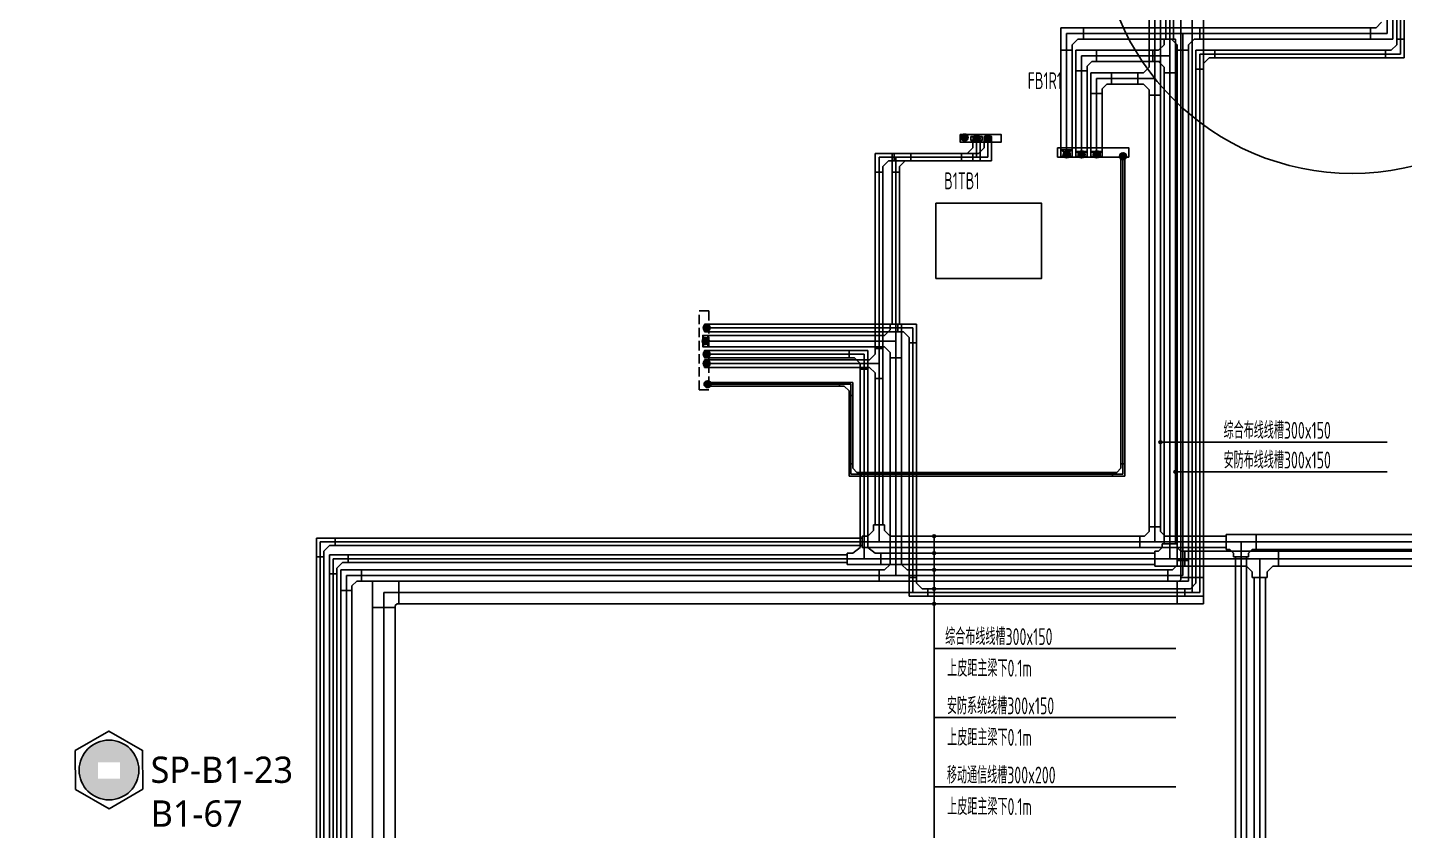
# Model space of a CAD drawing. Extents: x 0 to 3879896, y -114000 to 391286.
# Drawn here: x 2166973 to 2203680, y 279859 to 301257 of the extents above; entities that cross this region are included whole.
import ezdxf

# ---------------------------------------------------------------- set-up
doc = ezdxf.new("R2010")
doc.units = 0
doc.header["$LTSCALE"] = 1000
doc.header["$MEASUREMENT"] = 0
doc.linetypes.add('CONTINOUS', pattern=[0])
doc.linetypes.add('DASH', pattern=[0.35, 0.25, -0.1])
for name, color, linetype in [('20170912广田意见修改', 1, 'CONTINUOUS'), ('AP', 7, 'CONTINUOUS'), ('Arc_家具布置', 8, 'CONTINUOUS'), ('CABLETRAY_DOTE', 5, 'CONTINUOUS'), ('CABLETRAY_WEAK', 6, 'CONTINUOUS'), ('T-C-CHANNELS', 30, 'CONTINUOUS'), ('T-I-CHANNELS', 2, 'CONTINUOUS'), ('T-METER DATA', 150, 'C_LINE'), ('T-P-G RDJ', 1, 'CONTINOUS'), ('T-SYSTEM', 4, 'CONTINUOUS'), ('T-TEXT', 7, 'CONTINUOUS'), ('T-TEXT-RD', 3, 'CONTINUOUS'), ('T-光企', 120, 'CONTINUOUS'), ('T-电源线槽', 1, 'CONTINUOUS'), ('T-铁塔', 3, 'CONTINUOUS'), ('WALL', 2, 'CONTINUOUS')]:
    doc.layers.add(name, color=color, linetype=linetype)
doc.styles.add('GBSTYLE', font='gbxwxt.shx', dxfattribs={"width": 0.6, "bigfont": 'gbhzfs.shx'})
doc.styles.get("Standard").update_dxf_attribs({"font": 'GBENOR', "bigfont": 'GBCBIG'})
doc.linetypes.add('C_LINE', pattern='A,25.7,-2.08,["C",Standard,S=2.54,R=0,X=-0.54,Y=-1.27],-2.35', length=30.13)

# ---------------------------------------------------------------- blocks, each defined once
blk = doc.blocks.new('A$C5670352E')
at = {"layer": 'T-TEXT-RD', "color": 3, "style": 'GBSTYLE', "width": 0.7}
for s, p in [('FB1R1', (76866, 51713, 0)), ('B1TB1', (74640, 49044, 0))]:
    blk.add_text(s, height=450, dxfattribs=at).set_placement(p)
blk = doc.blocks.new('A$C53DD775B')
at = {"layer": 'T-SYSTEM', "elevation": 0}
for points in [[(74310, 49678, 0, 0, 0), (74808, 50177, 150, 0, 0), (75047, 50416, 0, 0, 0)], [(74635, 49653, 0, 0, 0), (75133, 50152, 150, 0, 0), (75372, 50391, 0, 0, 0)], [(74935, 49653, 0, 0, 0), (75433, 50152, 150, 0, 0), (75672, 50391, 0, 0, 0)], [(73572, 48940, 0, 0, 0), (74071, 49439, 150, 0, 0), (74310, 49678, 0, 0, 0)], [(73897, 48915, 0, 0, 0), (74396, 49414, 150, 0, 0), (74635, 49653, 0, 0, 0)], [(74197, 48915, 0, 0, 0), (74696, 49414, 150, 0, 0), (74935, 49653, 0, 0, 0)], [(77035, 49228, 0, 0, 0), (76536, 48729, 150, 0, 0), (76297, 48490, 0, 0, 0)], [(77435, 49228, 0, 0, 0), (76936, 48729, 150, 0, 0), (76697, 48490, 0, 0, 0)], [(77835, 49228, 0, 0, 0), (77336, 48729, 150, 0, 0), (77097, 48490, 0, 0, 0)], [(77797, 48440, 0, 0, 0), (78296, 48939, 150, 0, 0), (78535, 49178, 0, 0, 0)], [(77797, 48440, 0, 0, 0), (78296, 48939, 150, 0, 0), (78535, 49178, 0, 0, 0)], [(67435, 44603, 0, 0, 0), (67933, 45102, 150, 0, 0), (68172, 45341, 0, 0, 0)], [(67435, 44603, 0, 0, 0), (67933, 45102, 150, 0, 0), (68172, 45341, 0, 0, 0)], [(67410, 44253, 0, 0, 0), (67908, 44752, 150, 0, 0), (68147, 44991, 0, 0, 0)], [(67410, 44253, 0, 0, 0), (67908, 44752, 150, 0, 0), (68147, 44991, 0, 0, 0)], [(67435, 43903, 0, 0, 0), (67933, 44402, 150, 0, 0), (68172, 44641, 0, 0, 0)], [(67435, 43903, 0, 0, 0), (67933, 44402, 150, 0, 0), (68172, 44641, 0, 0, 0)], [(67435, 43653, 0, 0, 0), (67933, 44152, 150, 0, 0), (68172, 44391, 0, 0, 0)], [(67435, 43653, 0, 0, 0), (67933, 44152, 150, 0, 0), (68172, 44391, 0, 0, 0)], [(67460, 43103, 0, 0, 0), (67958, 43602, 150, 0, 0), (68197, 43841, 0, 0, 0)], [(67460, 43103, 0, 0, 0), (67958, 43602, 150, 0, 0), (68197, 43841, 0, 0, 0)]]:
    blk.add_lwpolyline(points, format="xyseb", dxfattribs=at)
at = {"layer": 'T-SYSTEM', "const_width": 90, "elevation": 0}
for points in [[(74265, 49678, 1), (74355, 49678, 1)], [(74265, 49678, 1), (74355, 49678, 1)], [(74265, 49678, 1), (74355, 49678, 1)], [(74590, 49653, 1), (74680, 49653, 1)], [(74590, 49653, 1), (74680, 49653, 1)], [(74590, 49653, 1), (74680, 49653, 1)], [(74890, 49653, 1), (74980, 49653, 1)], [(74890, 49653, 1), (74980, 49653, 1)], [(74890, 49653, 1), (74980, 49653, 1)], [(76990, 49228, 1), (77080, 49228, 1)], [(76990, 49228, 1), (77080, 49228, 1)], [(76990, 49228, 1), (77080, 49228, 1)], [(76990, 49228, 1), (77080, 49228, 1)], [(76990, 49228, 1), (77080, 49228, 1)], [(77384, 49226, 1), (77474, 49226, 1)], [(77384, 49226, 1), (77474, 49226, 1)], [(77384, 49226, 1), (77474, 49226, 1)], [(77384, 49226, 1), (77474, 49226, 1)], [(77384, 49226, 1), (77474, 49226, 1)], [(77790, 49228, 1), (77880, 49228, 1)], [(77790, 49228, 1), (77880, 49228, 1)], [(77790, 49228, 1), (77880, 49228, 1)], [(77790, 49228, 1), (77880, 49228, 1)], [(77790, 49228, 1), (77880, 49228, 1)], [(78490, 49178, 1), (78580, 49178, 1)], [(78490, 49178, 1), (78580, 49178, 1)], [(78490, 49178, 1), (78580, 49178, 1)], [(78490, 49178, 1), (78580, 49178, 1)], [(78490, 49178, 1), (78580, 49178, 1)], [(67390, 44603, 1), (67480, 44603, 1)], [(67390, 44603, 1), (67480, 44603, 1)], [(67390, 44603, 1), (67480, 44603, 1)], [(67390, 44603, 1), (67480, 44603, 1)], [(67390, 44603, 1), (67480, 44603, 1)], [(67365, 44253, 1), (67455, 44253, 1)], [(67365, 44253, 1), (67455, 44253, 1)], [(67365, 44253, 1), (67455, 44253, 1)], [(67365, 44253, 1), (67455, 44253, 1)], [(67365, 44253, 1), (67455, 44253, 1)], [(67390, 43903, 1), (67480, 43903, 1)], [(67390, 43903, 1), (67480, 43903, 1)], [(67390, 43903, 1), (67480, 43903, 1)], [(67390, 43903, 1), (67480, 43903, 1)], [(67390, 43903, 1), (67480, 43903, 1)], [(67390, 43653, 1), (67480, 43653, 1)], [(67390, 43653, 1), (67480, 43653, 1)], [(67390, 43653, 1), (67480, 43653, 1)], [(67390, 43653, 1), (67480, 43653, 1)], [(67390, 43653, 1), (67480, 43653, 1)], [(67415, 43103, 1), (67505, 43103, 1)], [(67415, 43103, 1), (67505, 43103, 1)], [(67415, 43103, 1), (67505, 43103, 1)], [(67415, 43103, 1), (67505, 43103, 1)], [(67415, 43103, 1), (67505, 43103, 1)]]:
    blk.add_lwpolyline(points, format="xyb", close=True, dxfattribs=at)
at = {"layer": 'T-SYSTEM'}
for centre in [(74310, 49678, 0), (74310, 49678, 0), (74310, 49678, 0), (74635, 49653, 0), (74635, 49653, 0), (74635, 49653, 0), (74935, 49653, 0), (74935, 49653, 0), (74935, 49653, 0), (77035, 49228, 0), (77035, 49228, 0), (77035, 49228, 0), (77035, 49228, 0), (77035, 49228, 0), (77429, 49226, 0), (77429, 49226, 0), (77429, 49226, 0), (77429, 49226, 0), (77429, 49226, 0), (77835, 49228, 0), (77835, 49228, 0), (77835, 49228, 0), (77835, 49228, 0), (77835, 49228, 0), (78535, 49178, 0), (78535, 49178, 0), (78535, 49178, 0), (78535, 49178, 0), (78535, 49178, 0), (67435, 44603, 0), (67435, 44603, 0), (67435, 44603, 0), (67435, 44603, 0), (67435, 44603, 0), (67410, 44253, 0), (67410, 44253, 0), (67410, 44253, 0), (67410, 44253, 0), (67410, 44253, 0), (67435, 43903, 0), (67435, 43903, 0), (67435, 43903, 0), (67435, 43903, 0), (67435, 43903, 0), (67435, 43653, 0), (67435, 43653, 0), (67435, 43653, 0), (67435, 43653, 0), (67435, 43653, 0), (67460, 43103, 0), (67460, 43103, 0), (67460, 43103, 0), (67460, 43103, 0), (67460, 43103, 0)]:
    blk.add_circle(centre, 90, dxfattribs=at)
blk = doc.blocks.new('A$C0C473B77')
at = {"layer": 'T-P-G RDJ', "elevation": 0}
for points in [[(74185, 49753), (75285, 49753), (75285, 49553), (74185, 49553)], [(74185, 49753), (75285, 49753), (75285, 49553), (74185, 49553)], [(76785, 49403), (78685, 49403), (78685, 49153), (76785, 49153)]]:
    blk.add_lwpolyline(points, close=True, dxfattribs=at)
at = {"layer": 'T-P-G RDJ', "linetype": 'DASH', "elevation": 0}
blk.add_lwpolyline([(67485, 42953), (67235, 42953), (67235, 45053), (67485, 45053)], close=True, dxfattribs=at)
blk = doc.blocks.new('A$C7B3708B5')
at = {"layer": 'T-TEXT', "linetype": 'ByBlock'}
h = blk.add_hatch(color=256, dxfattribs=at)
edge = h.paths.add_edge_path()
edge.add_arc((67644, 21688), 37.5, 0, 360)
h = blk.add_hatch(color=256, dxfattribs=at)
edge = h.paths.add_edge_path()
edge.add_arc((68044, 20896), 37.5, 0, 360)
h = blk.add_hatch(color=256, dxfattribs=at)
edge = h.paths.add_edge_path()
edge.add_arc((61613, 19180), 37.5, 0, 360)
h = blk.add_hatch(color=256, dxfattribs=at)
edge = h.paths.add_edge_path()
edge.add_arc((61613, 18730), 37.5, 0, 360)
h = blk.add_hatch(color=256, dxfattribs=at)
edge = h.paths.add_edge_path()
edge.add_arc((61613, 18280), 37.5, 0, 360)
h = blk.add_hatch(color=256, dxfattribs=at)
edge = h.paths.add_edge_path()
edge.add_arc((61613, 17780), 37.5, 0, 360)
h = blk.add_hatch(color=256, dxfattribs=at)
edge = h.paths.add_edge_path()
edge.add_arc((61613, 17380), 37.5, 0, 360)
at = {"layer": 'CABLETRAY_DOTE'}
for p, q in [((67494, 31830), (67494, 35228)), ((67894, 32430), (67894, 34578)), ((68494, 18080), (68494, 33880)), ((65544, 31580), (65544, 31980)), ((65544, 31980), (65944, 31980)), ((65944, 31980), (67444, 31980)), ((65544, 29430), (65544, 31580)), ((67494, 30930), (67494, 31830)), ((65944, 30980), (65944, 31380)), ((65944, 31380), (66344, 31380)), ((66344, 31380), (67044, 31380)), ((67494, 31380), (67044, 31380)), ((67894, 18980), (67894, 31530)), ((65944, 30980), (65944, 29430)), ((67494, 19430), (67494, 30930)), ((63044, 29680), (63044, 29730)), ((63044, 29680), (63044, 29280)), ((60544, 29280), (60144, 29280)), ((60144, 29280), (60144, 28880)), ((60544, 29280), (62644, 29280)), ((63044, 29280), (62644, 29280)), ((66644, 29280), (66644, 21105)), ((60144, 24180), (60144, 28880)), ((59344, 24030), (55594, 24030)), ((59344, 24030), (59744, 24030)), ((59744, 24030), (59744, 23630)), ((60144, 23380), (60144, 24180)), ((59744, 23780), (55594, 23780)), ((60144, 23780), (59744, 23780)), ((59744, 23630), (59744, 19030)), ((55594, 23230), (59094, 23230)), ((59094, 23230), (59394, 23230)), ((59394, 23230), (59394, 22930)), ((60144, 23380), (60144, 19480)), ((59394, 22930), (59394, 21105)), ((59394, 21105), (59394, 20830)), ((66644, 20830), (66644, 21105)), ((59394, 20830), (59669, 20830)), ((66369, 20830), (59669, 20830)), ((66369, 20830), (66644, 20830)), ((60144, 19030), (60144, 19480)), ((67494, 19030), (67494, 19430)), ((45644, 19030), (45244, 19030)), ((45244, 19030), (45244, 18630)), ((45644, 19030), (59694, 19030)), ((60594, 19030), (59694, 19030)), ((59744, 18580), (59744, 19030)), ((60594, 19030), (67094, 19030)), ((67094, 19030), (67894, 19030)), ((67894, 19030), (69395, 19030)), ((67894, 18580), (67894, 18980)), ((70195, 19030), (69395, 19030)), ((69795, 19030), (69795, 18630)), ((70195, 19030), (82394, 19030)), ((45244, 18630), (45244, 1200)), ((45994, 18580), (45594, 18580)), ((45594, 18580), (45594, 18180)), ((45994, 18580), (59294, 18580)), ((59294, 18580), (60194, 18580)), ((60194, 18580), (67494, 18580)), ((67494, 18580), (68294, 18580)), ((68294, 18580), (69795, 18580)), ((69795, 18630), (69795, -849)), ((69795, 18580), (70795, 18580)), ((70295, 18580), (70295, 18080)), ((70795, 18580), (82894, 18580)), ((45594, 18180), (45594, 950)), ((68494, 18080), (68494, 17680)), ((70295, 18080), (70295, -823)), ((47344, 17680), (46944, 17680)), ((46944, 17680), (46944, 17280)), ((68094, 17680), (47346, 17680)), ((68494, 17680), (68094, 17680)), ((46944, 17280), (46944, -500))]:
    blk.add_line(p, q, dxfattribs=at)
at = {"layer": 'CABLETRAY_DOTE', "linetype": 'ByBlock'}
for p, q in [((74044, 32430), (74044, 33530)), ((73694, 33030), (73694, 32580)), ((65144, 32130), (65144, 32580)), ((65144, 32580), (65594, 32580)), ((67794, 32580), (65594, 32580)), ((67794, 32580), (68694, 32580)), ((67894, 31530), (67894, 32430)), ((68244, 32580), (68244, 32130)), ((68694, 32580), (73244, 32580)), ((73694, 32580), (73244, 32580)), ((74044, 32430), (74044, 32030)), ((65144, 32130), (65144, 29480)), ((67894, 31980), (67444, 31980)), ((68244, 32130), (68244, 18530)), ((69094, 32030), (68694, 32030)), ((68694, 32030), (68694, 31630)), ((69094, 32030), (73644, 32030)), ((74044, 32030), (73644, 32030)), ((68694, 18080), (68694, 31630)), ((62744, 29680), (62744, 29730)), ((62744, 29680), (62744, 29280)), ((60994, 29280), (60594, 29280)), ((60594, 29280), (60594, 28880)), ((60994, 29280), (62344, 29280)), ((62744, 29280), (62344, 29280)), ((60594, 24830), (60594, 28880)), ((60644, 24730), (55594, 24730)), ((60594, 23930), (60594, 24830)), ((60644, 24730), (61044, 24730)), ((61044, 24730), (61044, 24330)), ((60144, 24380), (55594, 24380)), ((60594, 24380), (60144, 24380)), ((61044, 18080), (61044, 24330)), ((60594, 18580), (60594, 23930)), ((60594, 18130), (60594, 18580)), ((68244, 18530), (68244, 18130)), ((46344, 18130), (45944, 18130)), ((45944, 18130), (45944, 17730)), ((46344, 18130), (60144, 18130)), ((61044, 18130), (60144, 18130)), ((61044, 18130), (67844, 18130)), ((61044, 17680), (61044, 18080)), ((68244, 18130), (67844, 18130)), ((68694, 18080), (68694, 17680)), ((45944, 550), (45944, 17730)), ((61444, 17680), (61044, 17680)), ((61444, 17680), (68294, 17680)), ((68694, 17680), (68294, 17680))]:
    blk.add_line(p, q, dxfattribs=at)
at = {"layer": 'CABLETRAY_WEAK'}
for p, q in [((67794, 32430), (67794, 34578)), ((67994, 34578), (67994, 32430)), ((67994, 32430), (67794, 32430)), ((65394, 31580), (65394, 32130)), ((65394, 32130), (65944, 32130)), ((65944, 32130), (65944, 31830)), ((65944, 31830), (65944, 32130)), ((65944, 32130), (67444, 32130)), ((67444, 32130), (67444, 31830)), ((65394, 31580), (65694, 31580)), ((65394, 29430), (65394, 31580)), ((65694, 31580), (65394, 31580)), ((65819, 31830), (65694, 31705)), ((65694, 31705), (65694, 31580)), ((65694, 31580), (65694, 29430)), ((65944, 31830), (65819, 31830)), ((67444, 31830), (65944, 31830)), ((67744, 31530), (68044, 31530)), ((67744, 18980), (67744, 31530)), ((68044, 31530), (68044, 18980)), ((65694, 29430, 0), (65394, 29280, 0)), ((65394, 29430, 0), (65694, 29280, 0)), ((65694, 29430), (65394, 29430)), ((55494, 24130), (55594, 23930)), ((55494, 23930), (55594, 24130)), ((55594, 23930), (55594, 24130)), ((55594, 24130), (59344, 24130)), ((59344, 23930), (55594, 23930)), ((59344, 24130), (59844, 24130)), ((59344, 23930), (59344, 24130)), ((59344, 24130), (59344, 23930)), ((59494, 23930), (59344, 23930)), ((59644, 23780), (59494, 23930)), ((59844, 24130), (59844, 23630)), ((59644, 23630), (59644, 23780)), ((59844, 23630), (59644, 23630)), ((59644, 19030), (59644, 23630)), ((59644, 23630), (59844, 23630)), ((59844, 23630), (59844, 19030)), ((59444, 18730), (59294, 18730)), ((59294, 18730), (59294, 18430)), ((59644, 18880), (59444, 18730)), ((59844, 19030), (59644, 19030)), ((59844, 19030), (59644, 19030)), ((59644, 19030), (59644, 18880)), ((59844, 18880), (59844, 19030)), ((60044, 18730), (59844, 18880)), ((60194, 18730), (60044, 18730)), ((60194, 18430), (60194, 18730)), ((60194, 18730), (67494, 18730)), ((60194, 18430), (60194, 18730)), ((67594, 18780), (67494, 18780)), ((67494, 18780), (67494, 18380)), ((67494, 18730), (67494, 18430)), ((67694, 18880), (67594, 18780)), ((68094, 18980), (67694, 18980)), ((67694, 18980), (67694, 18880)), ((68044, 18980), (67744, 18980)), ((68094, 18880), (68094, 18980)), ((68194, 18780), (68094, 18880)), ((68294, 18780), (68194, 18780)), ((68294, 18380), (68294, 18780)), ((68294, 18380), (68294, 18780)), ((68294, 18780), (69795, 18780)), ((69795, 18780), (69795, 18380)), ((69795, 18780), (70795, 18780)), ((69795, 18380), (69795, 18780)), ((70795, 18380), (70795, 18780)), ((70795, 18780), (82894, 18780)), ((70795, 18780), (70795, 18380)), ((45994, 18680), (45494, 18680)), ((45494, 18680), (45494, 18180)), ((45694, 18330), (45844, 18480)), ((45844, 18480), (45994, 18480)), ((45994, 18480), (45994, 18680)), ((45994, 18480), (45994, 18680)), ((45994, 18680), (59294, 18680)), ((59294, 18480), (45994, 18480)), ((59294, 18680), (59294, 18480)), ((59294, 18430), (60194, 18430)), ((67494, 18430), (60194, 18430)), ((67494, 18380), (68294, 18380)), ((69795, 18380), (68294, 18380)), ((69945, 18380), (69795, 18380)), ((70095, 18230), (69945, 18380)), ((70645, 18380), (70495, 18230)), ((70795, 18380), (70645, 18380)), ((82894, 18380), (70795, 18380)), ((45494, 950), (45494, 18180)), ((45494, 18180), (45694, 18180)), ((45494, 18180), (45694, 18180)), ((45694, 18180), (45694, 18330)), ((45694, 18180), (45694, 950)), ((70095, 18080), (70095, 18230)), ((70495, 18080), (70095, 18080)), ((70145, -823), (70145, 18080)), ((70145, 18080), (70445, 18080)), ((70445, 18080), (70445, -823)), ((70495, 18230), (70495, 18080))]:
    blk.add_line(p, q, dxfattribs=at)
at = {"layer": 'CABLETRAY_WEAK', "linetype": 'ByBlock'}
for p, q in [((68044, 32430), (67744, 32430)), ((67744, 32430), (67744, 32280)), ((68044, 31530), (68044, 32430)), ((67594, 32130), (67444, 32130)), ((67444, 32130), (67444, 31830)), ((67744, 32280), (67594, 32130)), ((67444, 31830), (67594, 31830)), ((67594, 31830), (67744, 31680)), ((67744, 31680), (67744, 31530)), ((67744, 31530), (68044, 31530))]:
    blk.add_line(p, q, dxfattribs=at)
at = {"layer": 'CABLETRAY_WEAK', "elevation": 0}
for points in [[(65394, 29280), (65694, 29280), (65694, 29430), (65394, 29430)], [(55594, 23930), (55594, 24130), (55494, 24130), (55494, 23930)]]:
    blk.add_lwpolyline(points, close=True, dxfattribs=at)
at = {"layer": 'T-C-CHANNELS'}
for p, q in [((68194, 18080), (68194, 33880)), ((68794, 33880), (68794, 18080)), ((62594, 29730, 0), (62894, 29830, 0)), ((62594, 29830, 0), (62894, 29730, 0)), ((68144, 17980), (68194, 18030)), ((68794, 18080), (68194, 18080)), ((68194, 18030), (68194, 18080)), ((68194, 18080), (68794, 18080)), ((68794, 18080), (68794, 17380)), ((47344, 17980), (46644, 17980)), ((46644, 17980), (46644, 17280)), ((47344, 17380), (47344, 17980)), ((47346, 17380), (47346, 17980)), ((47346, 17980), (68094, 17980)), ((68094, 17380), (68094, 17980)), ((68094, 17980), (68144, 17980)), ((68094, 17980), (68094, 17380)), ((46644, 17280), (47244, 17280)), ((46644, -500), (46644, 17280)), ((46644, 17280), (47244, 17280)), ((47244, 17330), (47294, 17380)), ((47244, 17280), (47244, 17330)), ((47244, 17280), (47244, -500)), ((47294, 17380), (47344, 17380)), ((68094, 17380), (47346, 17380)), ((68794, 17380), (68094, 17380))]:
    blk.add_line(p, q, dxfattribs=at)
at = {"layer": 'T-C-CHANNELS', "elevation": 0}
blk.add_lwpolyline([(62594, 29830), (62594, 29730), (62894, 29730), (62894, 29830)], close=True, dxfattribs=at)
at = {"layer": 'T-I-CHANNELS'}
for p, q in [((67344, 31830), (67344, 35228)), ((67644, 35228), (67644, 31830)), ((67344, 31680), (67194, 31530)), ((67644, 31830), (67344, 31830)), ((67644, 31830), (67344, 31830)), ((67344, 31830), (67344, 31680)), ((67644, 30930), (67644, 31830)), ((65794, 30980), (65794, 31530)), ((65794, 31530), (66344, 31530)), ((66219, 31230), (66094, 31105)), ((66344, 31230), (66219, 31230)), ((66344, 31530), (66344, 31230)), ((66344, 31230), (66344, 31530)), ((66344, 31530), (67044, 31530)), ((67044, 31230), (66344, 31230)), ((67194, 31530), (67044, 31530)), ((67044, 31530), (67044, 31230)), ((67044, 31530), (67044, 31230)), ((67044, 31230), (67194, 31230)), ((67194, 31230), (67344, 31080)), ((66094, 30980), (65794, 30980)), ((65794, 29430), (65794, 30980)), ((65794, 30980), (66094, 30980)), ((66094, 31105), (66094, 30980)), ((66094, 30980), (66094, 29430)), ((67344, 31080), (67344, 30930)), ((67344, 30930), (67644, 30930)), ((67344, 19430), (67344, 30930)), ((67344, 30930), (67644, 30930)), ((67644, 30930), (67644, 19430)), ((62944, 29730, 0), (63144, 29830, 0)), ((62944, 29830, 0), (63144, 29730, 0)), ((60544, 29380), (60044, 29380)), ((60044, 29380), (60044, 28880)), ((60544, 29180), (60544, 29380)), ((60544, 29380), (62644, 29380)), ((60544, 29180), (60544, 29380)), ((62644, 29380), (62644, 29180)), ((62644, 29180), (62644, 29380)), ((62644, 29380), (62794, 29380)), ((62794, 29380), (62944, 29530)), ((62944, 29730), (63144, 29730)), ((62944, 29680), (62944, 29730)), ((63144, 29680), (62944, 29680)), ((62944, 29530), (62944, 29680)), ((62944, 29680), (63144, 29680)), ((63144, 29730), (63144, 29680)), ((63144, 29680), (63144, 29180)), ((66094, 29430, 0), (65794, 29280, 0)), ((65794, 29430, 0), (66094, 29280, 0)), ((66094, 29430), (65794, 29430)), ((60244, 29030), (60394, 29180)), ((60244, 28880), (60244, 29030)), ((60394, 29180), (60544, 29180)), ((62644, 29180), (60544, 29180)), ((63144, 29180), (62644, 29180)), ((60044, 28880), (60244, 28880)), ((60044, 24180), (60044, 28880)), ((60044, 28880), (60244, 28880)), ((60244, 28880), (60244, 24180)), ((55494, 23880, 0), (55594, 23680, 0)), ((55494, 23680, 0), (55594, 23880, 0)), ((55594, 23680), (55594, 23880)), ((55594, 23880), (59744, 23880)), ((59744, 23880), (59744, 23680)), ((59894, 23880), (59744, 23880)), ((59744, 23880), (59744, 23680)), ((60044, 24030), (59894, 23880)), ((60244, 24180), (60044, 24180)), ((60044, 24180), (60044, 24030)), ((60244, 24180), (60044, 24180)), ((60244, 23380), (60244, 24180)), ((59744, 23680), (55594, 23680)), ((59744, 23680), (59894, 23680)), ((59894, 23680), (60044, 23530)), ((60044, 23530), (60044, 23380)), ((60044, 19480), (60044, 23380)), ((60044, 23380), (60244, 23380)), ((60044, 23380), (60244, 23380)), ((60244, 23380), (60244, 19480)), ((59994, 19330), (59994, 19480)), ((59994, 19480), (60294, 19480)), ((60244, 19480), (60044, 19480)), ((60294, 19480), (60294, 19330)), ((45644, 19130), (45144, 19130)), ((45144, 19130), (45144, 18630)), ((45644, 18930), (45644, 19130)), ((45644, 18930), (45644, 19130)), ((45644, 19130), (59694, 19130)), ((59694, 18880), (59694, 19180)), ((59694, 19180), (59844, 19180)), ((59694, 19130), (59694, 18930)), ((59844, 19180), (59994, 19330)), ((60294, 19330), (60444, 19180)), ((60444, 19180), (60594, 19180)), ((60594, 18880), (60594, 19180)), ((60594, 19180), (67094, 19180)), ((60594, 19180), (60594, 18880)), ((67219, 19180), (67094, 19180)), ((67094, 19180), (67094, 18880)), ((67094, 19180), (67094, 18880)), ((67344, 19305), (67219, 19180)), ((67644, 19430), (67344, 19430)), ((67344, 19430), (67344, 19305)), ((67644, 19430), (67344, 19430)), ((67644, 19305), (67644, 19430)), ((67769, 19180), (67644, 19305)), ((67894, 19180), (67769, 19180)), ((67894, 18880), (67894, 19180)), ((67894, 18880), (67894, 19180)), ((67894, 19180), (69395, 19180)), ((70195, 19230), (69395, 19230)), ((69395, 19230), (69395, 18830)), ((69395, 19180), (69395, 18880)), ((70195, 18830), (70195, 19230)), ((70195, 19230), (82394, 19230)), ((70195, 18830), (70195, 19230)), ((45344, 18780), (45494, 18930)), ((45344, 18630), (45344, 18780)), ((45494, 18930), (45644, 18930)), ((59694, 18930), (45644, 18930)), ((60594, 18880), (59694, 18880)), ((67094, 18880), (60594, 18880)), ((67094, 18880), (67894, 18880)), ((69395, 18880), (67894, 18880)), ((69395, 18830), (69495, 18830)), ((69495, 18830), (69595, 18730)), ((69595, 18730), (69595, 18630)), ((69995, 18730), (70095, 18830)), ((69995, 18630), (69995, 18730)), ((70095, 18830), (70195, 18830)), ((82394, 18830), (70195, 18830)), ((45144, 18630), (45344, 18630)), ((45144, 1200), (45144, 18630)), ((45144, 18630), (45344, 18630)), ((45344, 18630), (45344, 1200)), ((69595, 18630), (69995, 18630)), ((69645, -849), (69645, 18630)), ((69645, 18630), (69945, 18630)), ((69945, 18630), (69945, -849))]:
    blk.add_line(p, q, dxfattribs=at)
at = {"layer": 'T-I-CHANNELS', "elevation": 0}
for points in [[(62944, 29830), (62944, 29730), (63144, 29730), (63144, 29830)], [(65794, 29280), (66094, 29280), (66094, 29430), (65794, 29430)], [(55594, 23680), (55594, 23880), (55494, 23880), (55494, 23680)]]:
    blk.add_lwpolyline(points, close=True, dxfattribs=at)
at = {"layer": 'T-SYSTEM', "elevation": 0}
for points in [[(62419, 29805, 0, 0, 0), (62917, 30304, 150, 0, 0), (63156, 30543, 0, 0, 0)], [(62744, 29780, 0, 0, 0), (63242, 30279, 150, 0, 0), (63481, 30518, 0, 0, 0)], [(63044, 29780, 0, 0, 0), (63542, 30279, 150, 0, 0), (63781, 30518, 0, 0, 0)], [(61681, 29067, 0, 0, 0), (62180, 29566, 150, 0, 0), (62419, 29805, 0, 0, 0)], [(62006, 29042, 0, 0, 0), (62505, 29541, 150, 0, 0), (62744, 29780, 0, 0, 0)], [(62306, 29042, 0, 0, 0), (62805, 29541, 150, 0, 0), (63044, 29780, 0, 0, 0)], [(65144, 29355, 0, 0, 0), (64645, 28856, 150, 0, 0), (64406, 28617, 0, 0, 0)], [(65544, 29355, 0, 0, 0), (65045, 28856, 150, 0, 0), (64806, 28617, 0, 0, 0)], [(65944, 29355, 0, 0, 0), (65445, 28856, 150, 0, 0), (65206, 28617, 0, 0, 0)], [(65906, 28567, 0, 0, 0), (66405, 29066, 150, 0, 0), (66644, 29305, 0, 0, 0)], [(65906, 28567, 0, 0, 0), (66405, 29066, 150, 0, 0), (66644, 29305, 0, 0, 0)], [(55544, 24730, 0, 0, 0), (56042, 25229, 150, 0, 0), (56281, 25468, 0, 0, 0)], [(55544, 24730, 0, 0, 0), (56042, 25229, 150, 0, 0), (56281, 25468, 0, 0, 0)], [(55519, 24380, 0, 0, 0), (56017, 24879, 150, 0, 0), (56256, 25118, 0, 0, 0)], [(55519, 24380, 0, 0, 0), (56017, 24879, 150, 0, 0), (56256, 25118, 0, 0, 0)], [(55544, 24030, 0, 0, 0), (56042, 24529, 150, 0, 0), (56281, 24768, 0, 0, 0)], [(55544, 24030, 0, 0, 0), (56042, 24529, 150, 0, 0), (56281, 24768, 0, 0, 0)], [(55544, 23780, 0, 0, 0), (56042, 24279, 150, 0, 0), (56281, 24518, 0, 0, 0)], [(55544, 23780, 0, 0, 0), (56042, 24279, 150, 0, 0), (56281, 24518, 0, 0, 0)], [(55569, 23230, 0, 0, 0), (56067, 23729, 150, 0, 0), (56306, 23968, 0, 0, 0)], [(55569, 23230, 0, 0, 0), (56067, 23729, 150, 0, 0), (56306, 23968, 0, 0, 0)]]:
    blk.add_lwpolyline(points, format="xyseb", dxfattribs=at)
at = {"layer": 'T-SYSTEM', "const_width": 90, "elevation": 0}
for points in [[(62374, 29805, 1), (62464, 29805, 1)], [(62374, 29805, 1), (62464, 29805, 1)], [(62374, 29805, 1), (62464, 29805, 1)], [(62699, 29780, 1), (62789, 29780, 1)], [(62699, 29780, 1), (62789, 29780, 1)], [(62699, 29780, 1), (62789, 29780, 1)], [(62999, 29780, 1), (63089, 29780, 1)], [(62999, 29780, 1), (63089, 29780, 1)], [(62999, 29780, 1), (63089, 29780, 1)], [(65099, 29355, 1), (65189, 29355, 1)], [(65099, 29355, 1), (65189, 29355, 1)], [(65099, 29355, 1), (65189, 29355, 1)], [(65099, 29355, 1), (65189, 29355, 1)], [(65099, 29355, 1), (65189, 29355, 1)], [(65494, 29353, 1), (65584, 29353, 1)], [(65494, 29353, 1), (65584, 29353, 1)], [(65494, 29353, 1), (65584, 29353, 1)], [(65494, 29353, 1), (65584, 29353, 1)], [(65494, 29353, 1), (65584, 29353, 1)], [(65899, 29355, 1), (65989, 29355, 1)], [(65899, 29355, 1), (65989, 29355, 1)], [(65899, 29355, 1), (65989, 29355, 1)], [(65899, 29355, 1), (65989, 29355, 1)], [(65899, 29355, 1), (65989, 29355, 1)], [(66599, 29305, 1), (66689, 29305, 1)], [(66599, 29305, 1), (66689, 29305, 1)], [(66599, 29305, 1), (66689, 29305, 1)], [(66599, 29305, 1), (66689, 29305, 1)], [(66599, 29305, 1), (66689, 29305, 1)], [(55499, 24730, 1), (55589, 24730, 1)], [(55499, 24730, 1), (55589, 24730, 1)], [(55499, 24730, 1), (55589, 24730, 1)], [(55499, 24730, 1), (55589, 24730, 1)], [(55499, 24730, 1), (55589, 24730, 1)], [(55474, 24380, 1), (55564, 24380, 1)], [(55474, 24380, 1), (55564, 24380, 1)], [(55474, 24380, 1), (55564, 24380, 1)], [(55474, 24380, 1), (55564, 24380, 1)], [(55474, 24380, 1), (55564, 24380, 1)], [(55499, 24030, 1), (55589, 24030, 1)], [(55499, 24030, 1), (55589, 24030, 1)], [(55499, 24030, 1), (55589, 24030, 1)], [(55499, 24030, 1), (55589, 24030, 1)], [(55499, 24030, 1), (55589, 24030, 1)], [(55499, 23780, 1), (55589, 23780, 1)], [(55499, 23780, 1), (55589, 23780, 1)], [(55499, 23780, 1), (55589, 23780, 1)], [(55499, 23780, 1), (55589, 23780, 1)], [(55499, 23780, 1), (55589, 23780, 1)], [(55524, 23230, 1), (55614, 23230, 1)], [(55524, 23230, 1), (55614, 23230, 1)], [(55524, 23230, 1), (55614, 23230, 1)], [(55524, 23230, 1), (55614, 23230, 1)], [(55524, 23230, 1), (55614, 23230, 1)]]:
    blk.add_lwpolyline(points, format="xyb", close=True, dxfattribs=at)
at = {"layer": 'T-SYSTEM'}
for centre in [(62419, 29805, 0), (62419, 29805, 0), (62419, 29805, 0), (62744, 29780, 0), (62744, 29780, 0), (62744, 29780, 0), (63044, 29780, 0), (63044, 29780, 0), (63044, 29780, 0), (65144, 29355, 0), (65144, 29355, 0), (65144, 29355, 0), (65144, 29355, 0), (65144, 29355, 0), (65539, 29353, 0), (65539, 29353, 0), (65539, 29353, 0), (65539, 29353, 0), (65539, 29353, 0), (65944, 29355, 0), (65944, 29355, 0), (65944, 29355, 0), (65944, 29355, 0), (65944, 29355, 0), (66644, 29305, 0), (66644, 29305, 0), (66644, 29305, 0), (66644, 29305, 0), (66644, 29305, 0), (55544, 24730, 0), (55544, 24730, 0), (55544, 24730, 0), (55544, 24730, 0), (55544, 24730, 0), (55519, 24380), (55519, 24380), (55519, 24380), (55519, 24380), (55519, 24380), (55544, 24030, 0), (55544, 24030, 0), (55544, 24030, 0), (55544, 24030, 0), (55544, 24030, 0), (55544, 23780), (55544, 23780), (55544, 23780), (55544, 23780), (55544, 23780), (55569, 23230), (55569, 23230), (55569, 23230), (55569, 23230), (55569, 23230)]:
    blk.add_circle(centre, 90, dxfattribs=at)
at = {"layer": 'T-TEXT', "linetype": 'ByBlock'}
for p, q in [((67644, 21688, 0), (73688, 21688, 0)), ((68044, 20896, 0), (73688, 20896, 0)), ((61613, 19180, 0), (61613, 8811, 0)), ((61613, 16190, 0), (68060, 16190, 0)), ((61613, 14345, 0), (68060, 14345, 0)), ((61613, 12501, 0), (68060, 12501, 0))]:
    blk.add_line(p, q, dxfattribs=at)
at = {"layer": 'T-TEXT', "linetype": 'ByBlock', "elevation": 0}
blk.add_lwpolyline([(61659, 28052), (64478, 28052), (64478, 26052), (61659, 26052)], close=True, dxfattribs=at)
at = {"layer": 'T-TEXT', "linetype": 'ByBlock'}
for centre in [(67644, 21688, 0), (68044, 20896, 0), (61613, 19180, 0), (61613, 18730, 0), (61613, 18280), (61613, 17780), (61613, 17380)]:
    blk.add_circle(centre, 37.5, dxfattribs=at)
at = {"layer": 'T-光企', "linetype": 'ByBlock'}
for p, q in [((73944, 32430), (73944, 33530)), ((74144, 33530), (74144, 32430)), ((74144, 32430), (73944, 32430)), ((73944, 32280), (73944, 32430)), ((73944, 32430), (74144, 32430)), ((74144, 32430), (74144, 31930)), ((69094, 32130), (68594, 32130)), ((68594, 32130), (68594, 31630)), ((69094, 31930), (69094, 32130)), ((69094, 32130), (73644, 32130)), ((69094, 31930), (69094, 32130)), ((73644, 32130), (73644, 31930)), ((73644, 31930), (73644, 32130)), ((73644, 32130), (73794, 32130)), ((73794, 32130), (73944, 32280)), ((68594, 31630), (68794, 31630)), ((68594, 18080), (68594, 31630)), ((68594, 31630), (68794, 31630)), ((68794, 31780), (68944, 31930)), ((68794, 31630), (68794, 31780)), ((68794, 31630), (68794, 18080)), ((68944, 31930), (69094, 31930)), ((73644, 31930), (69094, 31930)), ((74144, 31930), (73644, 31930)), ((55494, 24830, 0), (55594, 24630, 0)), ((55494, 24630, 0), (55594, 24830, 0)), ((55594, 24630), (55594, 24830)), ((55594, 24830), (60644, 24830)), ((60644, 24630), (55594, 24630)), ((60644, 24830), (60644, 24630)), ((60644, 24830), (61144, 24830)), ((60644, 24630), (60644, 24830)), ((60794, 24630), (60644, 24630)), ((60944, 24480), (60794, 24630)), ((61144, 24830), (61144, 24330)), ((60944, 24330), (60944, 24480)), ((60944, 24330), (61144, 24330)), ((60944, 18080), (60944, 24330)), ((61144, 24330), (60944, 24330)), ((61144, 24330), (61144, 18080)), ((61144, 18080), (60944, 18080)), ((60944, 17580), (60944, 18080)), ((60944, 18080), (61144, 18080)), ((61144, 18080), (61144, 17930)), ((68794, 18080), (68594, 18080)), ((68594, 17930), (68594, 18080)), ((68594, 18080), (68794, 18080)), ((68794, 18080), (68794, 17580)), ((61144, 17930), (61294, 17780)), ((61294, 17780), (61444, 17780)), ((61444, 17580), (61444, 17780)), ((61444, 17780), (68294, 17780)), ((61444, 17780), (61444, 17580)), ((68294, 17580), (68294, 17780)), ((68294, 17780), (68444, 17780)), ((68294, 17780), (68294, 17580)), ((68444, 17780), (68594, 17930)), ((61444, 17580), (60944, 17580)), ((68294, 17580), (61444, 17580)), ((68794, 17580), (68294, 17580))]:
    blk.add_line(p, q, dxfattribs=at)
at = {"layer": 'T-光企', "linetype": 'ByBlock', "elevation": 0}
blk.add_lwpolyline([(55594, 24630), (55594, 24830), (55494, 24830), (55494, 24630)], close=True, dxfattribs=at)
at = {"layer": 'T-电源线槽', "linetype": 'ByBlock', "ltscale": 0.05}
for p, q in [((62394, 29830, 0), (62444, 29780, 0)), ((62444, 29830, 0), (62394, 29780, 0))]:
    blk.add_line(p, q, dxfattribs=at)
at = {"layer": 'T-电源线槽', "ltscale": 0.05}
for p, q in [((66594, 29280, 0), (66694, 29330, 0)), ((66594, 29330, 0), (66694, 29280, 0)), ((55544, 23280, 0), (55594, 23180, 0)), ((55594, 23280, 0), (55544, 23180, 0))]:
    blk.add_line(p, q, dxfattribs=at)
at = {"layer": 'T-电源线槽'}
for p, q in [((66594, 21105), (66594, 29280)), ((66594, 29280), (66694, 29280)), ((66694, 29280), (66694, 21105)), ((55594, 23180), (55594, 23280)), ((55594, 23280), (59094, 23280)), ((59094, 23180), (55594, 23180)), ((59094, 23280), (59094, 23180)), ((59094, 23280), (59444, 23280)), ((59094, 23180), (59094, 23280)), ((59219, 23180), (59094, 23180)), ((59344, 23055), (59219, 23180)), ((59444, 23280), (59444, 22930)), ((59344, 22930), (59344, 23055)), ((59344, 21105), (59344, 22930)), ((59344, 22930), (59444, 22930)), ((59444, 22930), (59344, 22930)), ((59444, 22930), (59444, 21105)), ((59444, 21105), (59344, 21105)), ((59344, 21105), (59344, 20780)), ((59444, 21105), (59344, 21105)), ((59444, 20993), (59444, 21105)), ((59556, 20880), (59444, 20993)), ((66594, 20993), (66481, 20880)), ((66694, 21105), (66594, 21105)), ((66694, 21105), (66594, 21105)), ((66594, 21105), (66594, 20993)), ((66694, 20780), (66694, 21105)), ((59344, 20780), (59669, 20780)), ((59669, 20880), (59556, 20880)), ((59669, 20780), (59669, 20880)), ((59669, 20880), (66369, 20880)), ((59669, 20780), (59669, 20880)), ((66369, 20780), (59669, 20780)), ((66369, 20880), (66369, 20780)), ((66481, 20880), (66369, 20880)), ((66369, 20880), (66369, 20780)), ((66369, 20780), (66694, 20780))]:
    blk.add_line(p, q, dxfattribs=at)
at = {"layer": 'T-电源线槽', "linetype": 'ByBlock', "ltscale": 0.05, "elevation": 0}
blk.add_lwpolyline([(62394, 29830), (62394, 29780), (62444, 29780), (62444, 29830)], close=True, dxfattribs=at)
at = {"layer": 'T-电源线槽', "ltscale": 0.05, "elevation": 0}
for points in [[(66594, 29330), (66594, 29280), (66694, 29280), (66694, 29330)], [(55594, 23280), (55544, 23280), (55544, 23180), (55594, 23180)]]:
    blk.add_lwpolyline(points, close=True, dxfattribs=at)
at = {"layer": 'T-铁塔', "linetype": 'ByBlock'}
for p, q in [((64994, 32130), (64994, 32730)), ((64994, 32730), (65594, 32730)), ((65594, 32430), (65594, 32730)), ((65594, 32730), (67794, 32730)), ((65594, 32730), (65594, 32430)), ((67794, 32730), (67794, 32430)), ((67794, 32730), (68694, 32730)), ((67794, 32430), (67794, 32730)), ((68694, 32430), (68694, 32730)), ((68694, 32730), (73244, 32730)), ((68694, 32730), (68694, 32430)), ((73244, 32730), (73244, 32430)), ((73244, 32430), (73244, 32730)), ((73244, 32730), (73394, 32730)), ((73394, 32730), (73544, 32880)), ((73844, 33030), (73844, 32430)), ((65444, 32430), (65294, 32280)), ((65594, 32430), (65444, 32430)), ((67794, 32430), (65594, 32430)), ((67944, 32430), (67794, 32430)), ((68094, 32280), (67944, 32430)), ((68544, 32430), (68394, 32280)), ((68694, 32430), (68544, 32430)), ((73244, 32430), (68694, 32430)), ((73844, 32430), (73244, 32430)), ((64994, 29480), (64994, 32130)), ((64994, 32130), (65294, 32130)), ((65294, 32130), (64994, 32130)), ((65294, 32280), (65294, 32130)), ((65294, 32130), (65294, 29480)), ((68094, 32130), (68094, 32280)), ((68094, 18530), (68094, 32130)), ((68094, 32130), (68394, 32130)), ((68394, 32130), (68094, 32130)), ((68394, 32280), (68394, 32130)), ((68394, 32130), (68394, 18530)), ((60994, 29380), (60494, 29380)), ((60494, 29380), (60494, 28880)), ((60994, 29180), (60994, 29380)), ((60994, 29380), (62344, 29380)), ((60994, 29180), (60994, 29380)), ((62344, 29380), (62344, 29180)), ((62344, 29180), (62344, 29380)), ((62344, 29380), (62494, 29380)), ((62494, 29380), (62644, 29530)), ((62644, 29730), (62844, 29730)), ((62644, 29680), (62644, 29730)), ((62644, 29530), (62644, 29680)), ((62644, 29680), (62844, 29680)), ((62844, 29680), (62644, 29680)), ((62844, 29730), (62844, 29680)), ((62844, 29680), (62844, 29180)), ((65294, 29480, 0), (64994, 29280, 0)), ((64994, 29480, 0), (65294, 29280, 0)), ((65294, 29480), (64994, 29480)), ((60694, 29030), (60844, 29180)), ((60694, 28880), (60694, 29030)), ((60844, 29180), (60994, 29180)), ((62344, 29180), (60994, 29180)), ((62844, 29180), (62344, 29180)), ((60494, 28880), (60694, 28880)), ((60494, 24830), (60494, 28880)), ((60494, 28880), (60694, 28880)), ((60694, 28880), (60694, 24830)), ((60444, 24680), (60294, 24530)), ((60744, 24830), (60444, 24830)), ((60444, 24830), (60444, 24680)), ((60694, 24830), (60494, 24830)), ((60744, 23930), (60744, 24830)), ((55444, 24530), (55594, 24230)), ((55444, 24230), (55594, 24530)), ((55594, 24230), (55594, 24530)), ((55594, 24530), (60144, 24530)), ((60144, 24230), (55594, 24230)), ((60144, 24530), (60144, 24230)), ((60294, 24530), (60144, 24530)), ((60144, 24530), (60144, 24230)), ((60144, 24230), (60294, 24230)), ((60294, 24230), (60444, 24080)), ((60444, 24080), (60444, 23930)), ((60444, 23930), (60744, 23930)), ((60444, 18580), (60444, 23930)), ((60444, 23930), (60744, 23930)), ((60744, 23930), (60744, 18580)), ((60294, 18280), (60444, 18430)), ((60744, 18580), (60444, 18580)), ((60444, 18430), (60444, 18580)), ((60444, 18580), (60744, 18580)), ((60744, 18580), (60744, 18430)), ((60744, 18430), (60894, 18280)), ((67969, 18280), (68094, 18405)), ((68094, 18405), (68094, 18530)), ((68094, 18530), (68394, 18530)), ((68394, 18530), (68094, 18530)), ((68394, 18530), (68394, 17980)), ((46344, 18280), (45794, 18280)), ((45794, 18280), (45794, 17730)), ((46344, 17980), (46344, 18280)), ((46344, 17980), (46344, 18280)), ((46344, 18280), (60144, 18280)), ((60144, 18280), (60144, 17980)), ((60144, 17980), (60144, 18280)), ((60144, 18280), (60294, 18280)), ((60894, 18280), (61044, 18280)), ((61044, 17980), (61044, 18280)), ((61044, 18280), (67844, 18280)), ((61044, 18280), (61044, 17980)), ((67844, 17980), (67844, 18280)), ((67844, 18280), (67969, 18280)), ((67844, 18280), (67844, 17980)), ((45794, 17730), (46094, 17730)), ((45794, 550), (45794, 17730)), ((45794, 17730), (46094, 17730)), ((46094, 17855), (46219, 17980)), ((46094, 17730), (46094, 17855)), ((46094, 17730), (46094, 550)), ((46219, 17980), (46344, 17980)), ((60144, 17980), (46344, 17980)), ((61044, 17980), (60144, 17980)), ((67844, 17980), (61044, 17980)), ((68394, 17980), (67844, 17980))]:
    blk.add_line(p, q, dxfattribs=at)
at = {"layer": 'T-铁塔', "linetype": 'ByBlock', "elevation": 0}
for points in [[(64994, 29280), (65294, 29280), (65294, 29480), (64994, 29480)], [(55594, 24230), (55594, 24530), (55444, 24530), (55444, 24230)]]:
    blk.add_lwpolyline(points, close=True, dxfattribs=at)
at = {"layer": 'T-TEXT', "linetype": 'ByBlock', "style": 'GBSTYLE', "width": 0.7}
for s, p in [('综合布线线槽300x150', (69331, 21777, 0)), ('安防布线线槽300x150', (69331, 20985, 0)), ('综合布线线槽300x150', (61909, 16279, 0)), ('上皮距主梁下0.1m', (61963, 15438, 0)), ('安防系统线槽300x150', (61955, 14434, 0)), ('上皮距主梁下0.1m', (61963, 13594, 0)), ('移动通信线槽300x200', (61955, 12590, 0)), ('上皮距主梁下0.1m', (61963, 11749, 0))]:
    blk.add_text(s, height=450, dxfattribs=at).set_placement(p)

msp = doc.modelspace()

# ---------------------------------------------------------------- hatches: boundary and pattern name
at = {"layer": 'WALL', "linetype": 'ByBlock'}
h = msp.add_hatch(dxfattribs=at)
h.set_pattern_fill('ESCHER', color=3)
h.set_pattern_definition([(60, (-708102.503, -2120297.138), (-30.47999999, -7e-09), [27.94, -2.54]), (180, (-708102.503, -2120297.138), (15.24, -26.3964543), [27.94, -2.54]), (300, (-708102.503, -2120297.138), (30.47999999, -7e-09), [27.94, -2.54]), (60, (-708099.963, -2120297.138), (-30.47999999, -7e-09), [5.08, -25.4]), (300, (-708099.963, -2120297.138), (30.47999999, -7e-09), [5.08, -25.4]), (60, (-708103.773, -2120294.938), (-30.47999999, -7e-09), [5.08, -25.4]), (180, (-708103.773, -2120294.938), (15.24, -26.3964543), [5.08, -25.4]), (300, (-708103.773, -2120299.337), (30.47999999, -7e-09), [5.08, -25.4]), (180, (-708103.773, -2120299.337), (15.24, -26.3964543), [5.08, -25.4]), (60, (-708112.663, -2120297.138), (-30.47999999, -7e-09), [5.08, -25.4]), (300, (-708112.663, -2120297.138), (30.47999999, -7e-09), [5.08, -25.4]), (60, (-708097.423, -2120305.936), (-30.47999999, -7e-09), [5.08, -25.4]), (180, (-708097.423, -2120305.936), (15.24, -26.3964543), [5.08, -25.4]), (300, (-708097.423, -2120288.34), (30.47999999, -7e-09), [5.08, -25.4]), (180, (-708097.423, -2120288.34), (15.24, -26.3964543), [5.08, -25.4]), (0, (-708097.423, -2120292.738), (-15.24, 26.3964543), [17.78, -12.7]), (0, (-708097.423, -2120301.537), (-15.24, 26.3964543), [17.78, -12.7]), (120, (-708101.233, -2120290.539), (-30.47999999, 7e-09), [17.78, -12.7]), (120, (-708108.853, -2120294.938), (-30.47999999, 7e-09), [17.78, -12.7]), (240, (-708108.853, -2120299.337), (15.23999999, -26.3964543), [17.78, -12.7]), (240, (-708101.233, -2120303.737), (15.23999999, -26.3964543), [17.78, -12.7])])
h.paths.add_polyline_path([(2168349.3, 281469, 1), (2169941.2, 281469, 1)])
h.paths.add_polyline_path([(2169439.6, 281674), (2169439.6, 281239.5), (2168851.6, 281239.5), (2168851.6, 281674)], flags=16)

# ---------------------------------------------------------------- linework, layer by layer
at = {"layer": 'T-METER DATA', "color": 1, "linetype": 'ByBlock'}
msp.add_circle((2200820.3, 302395.7), 50000, dxfattribs=at)
at = {"layer": 'T-METER DATA', "color": 3, "linetype": 'ByBlock'}
msp.add_circle((2202287.6, 304108.3), 6737.7, dxfattribs=at)
at = {"layer": 'WALL', "color": 3, "linetype": 'ByBlock'}
msp.add_lwpolyline([(2170043.2, 280958.1), (2170040.5, 281993.8), (2169142.4, 282509.3), (2168246.8, 281989.2), (2168249.4, 280953.6), (2169147.6, 280438.1)], close=True, dxfattribs=at)
msp.add_circle((2169145.2, 281469), 796, dxfattribs=at)

# ---------------------------------------------------------------- block references
at = {"layer": '20170912广田意见修改'}
msp.add_blockref('A$C7B3708B5', (2129528.4, 268520.4, 0), dxfattribs=at)
at = {"layer": 'Arc_家具布置'}
for name, p in [('A$C53DD775B', (2117646.3, 248650.5, 0)), ('A$C0C473B77', (2117646.3, 248650.5, 0)), ('A$C5670352E', (2116769.8, 247902.9, 0))]:
    msp.add_blockref(name, p, dxfattribs=at)

# ---------------------------------------------------------------- texts
at = {"layer": 'AP', "color": 3, "insert": (2170254.8, 281827), "char_height": 700, "attachment_point": 1}
msp.add_mtext_dynamic_manual_height_columns('{\\fMicrosoft YaHei|b0|i0|c134|p34;SP-B1-23\\P\\C1;B1-67}', width=3709.59, gutter_width=12.5, heights=[0], dxfattribs=at)

doc.saveas('drawing.dxf')
